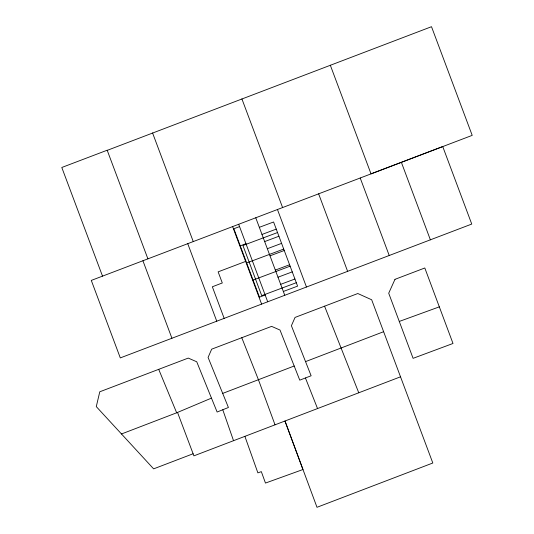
<?xml version="1.0" encoding="UTF-8"?>
<svg xmlns="http://www.w3.org/2000/svg" width="534" height="534" viewBox="0 0 534 534"><rect width="100%" height="100%" fill="white"/><g stroke="black" fill="none" stroke-linecap="round" stroke-linejoin="round"><path stroke-width="0.8" d="M193.108 453.76L153.632 468.859L96.28 406.608L99.785 391.782L188.242 358.087L196.732 361.772L211.464 398.117L176.674 412.789L121.485 433.975M211.464 398.117L217.124 412.028L228.418 407.489L208.086 357.42L211.678 349.169L271.612 326.374L280.01 330.052L299.768 380.155L311.122 375.776L291.397 325.733L295.048 317.423L357.813 293.526L371.664 299.768L432.814 463.011L316.996 507.3L284.976 421.006L302.965 469.526L265.465 483.07L261.326 471.629L257.882 472.87L244.886 436.345M107.18 150.374L431.505 26.7L472.203 135.369L371.023 173.87L330.326 65.235M383.626 331.701L305.548 361.618M216.757 321.194L471.749 224.066L442.739 146.57L91.294 280.41L120.297 357.907L216.757 321.194L187.754 243.698M222.698 393.398L294.194 366.004M400.52 376.81L193.902 455.856L177.522 412.422L176.674 412.789L158.711 369.348M245.647 261.413L218.132 271.853L222.298 282.967L212.345 286.771L224.16 318.364M239.552 226.603L233.852 228.739L259.464 297.151L265.164 295.022M259.324 227.324L273.582 221.99L297.592 286.131L283.334 291.471M261.994 234.453L276.245 229.119M240.253 245.84L245.954 243.704M277.533 232.544L242.943 245.493L261.72 295.656L296.31 282.706M264.664 241.582L278.915 236.248M267.327 248.71L281.585 243.371M246.655 262.948L283.714 249.071M269.997 255.833L284.248 250.499M275.33 270.091L289.588 264.751M253.063 280.05L290.122 266.179M278 277.213L292.252 271.879M280.67 284.342L294.922 279.008M399.272 321.441L439.328 306.856M305.428 377.965L317.543 408.557M241.782 337.722L258.429 379.701L275.023 424.81M324.572 306.189L358.761 392.79M147.905 258.856L107.18 150.221L61.797 167.482L102.521 276.145M401.374 162.336L430.384 239.833M360.216 178.009L389.226 255.512M318.638 193.842L347.621 271.339M241.902 98.903L282.599 207.566M277.453 209.515L306.463 287.012M255.753 217.779L284.762 295.275M238.685 224.28L267.694 301.77M232.617 226.59L261.6 304.093M152.564 132.933L193.261 241.602M142.918 260.746L171.921 338.242M222.785 409.772L233.532 440.697M394.98 279.342L388.712 293.226L413.089 358.334L452.999 343.475L424.81 267.988L394.98 279.342"/></g></svg>
